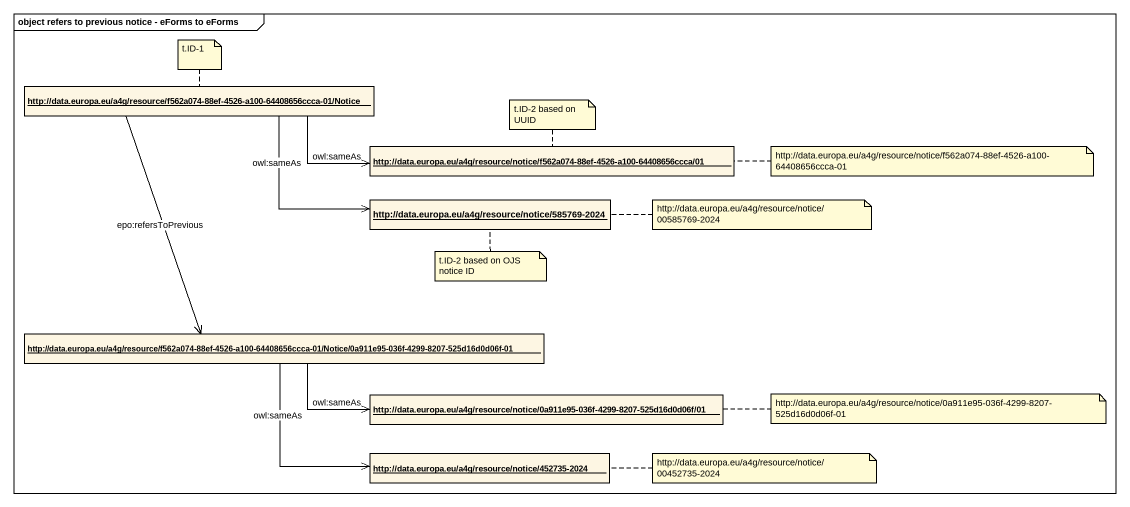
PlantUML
@startuml
mainframe object refers to previous notice - eForms to eForms
hide circle
hide empty members
object "http://data.europa.eu/a4g/resource/f562a074-88ef-4526-a100-64408656ccca-01/Notice" as http_data_europa_eu_a4g
object "http://data.europa.eu/a4g/resource/notice/f562a074-88ef-4526-a100-64408656ccca/01" as http_data_europa_eu_a4g_2
object "http://data.europa.eu/a4g/resource/notice/585769-2024" as http_data_europa_eu_a4g_3
object "http://data.europa.eu/a4g/resource/f562a074-88ef-4526-a100-64408656ccca-01/Notice/0a911e95-036f-4299-8207-525d16d0d06f-01" as http_data_europa_eu_a4g_4
object "http://data.europa.eu/a4g/resource/notice/0a911e95-036f-4299-8207-525d16d0d06f/01" as http_data_europa_eu_a4g_5
object "http://data.europa.eu/a4g/resource/notice/452735-2024" as http_data_europa_eu_a4g_6
http_data_europa_eu_a4g -right-> http_data_europa_eu_a4g_2 : owl:sameAs
http_data_europa_eu_a4g -right-> http_data_europa_eu_a4g_3 : owl:sameAs
http_data_europa_eu_a4g --> http_data_europa_eu_a4g_4 : epo:refersToPrevious
http_data_europa_eu_a4g_4 -right-> http_data_europa_eu_a4g_5 : owl:sameAs
http_data_europa_eu_a4g_4 -right-> http_data_europa_eu_a4g_6 : owl:sameAs
note top of http_data_europa_eu_a4g : t.ID-1
note top of http_data_europa_eu_a4g_2 : t.ID-2 based on UUID
note right of http_data_europa_eu_a4g_2 : http://data.europa.eu/a4g/resource/notice/f562a074-88ef-4526-a100-64408656ccca-01
note right of http_data_europa_eu_a4g_3 : http://data.europa.eu/a4g/resource/notice/00585769-2024
note bottom of http_data_europa_eu_a4g_3 : t.ID-2 based on OJS notice ID
note right of http_data_europa_eu_a4g_5 : http://data.europa.eu/a4g/resource/notice/0a911e95-036f-4299-8207-525d16d0d06f-01
note right of http_data_europa_eu_a4g_6 : http://data.europa.eu/a4g/resource/notice/00452735-2024
@enduml
